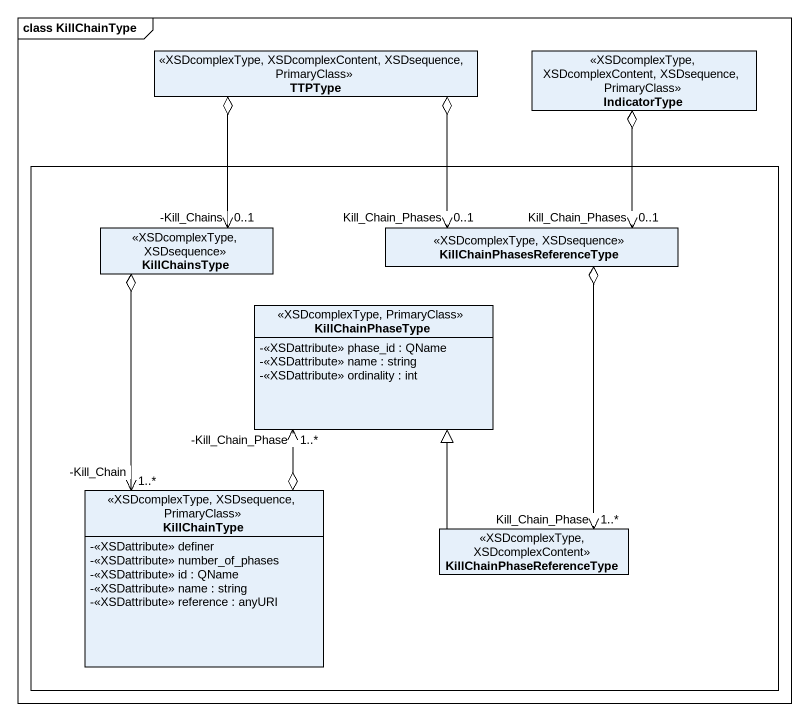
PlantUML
@startuml
mainframe class KillChainType
hide circle
hide empty members
skinparam classAttributeIconSize 0
class TTPType <<XSDcomplexType, XSDcomplexContent, XSDsequence, PrimaryClass>>
class IndicatorType <<XSDcomplexType, XSDcomplexContent, XSDsequence, PrimaryClass>>
rectangle " " as rectangle1 {
  class KillChainsType <<XSDcomplexType, XSDsequence>>
  class KillChainPhasesReferenceType <<XSDcomplexType, XSDsequence>>
  class KillChainPhaseType <<XSDcomplexType, PrimaryClass>> {
    -<<XSDattribute>> phase_id : QName
    -<<XSDattribute>> name : string
    -<<XSDattribute>> ordinality : int
  }
  class KillChainType <<XSDcomplexType, XSDsequence, PrimaryClass>> {
    -<<XSDattribute>> definer
    -<<XSDattribute>> number_of_phases
    -<<XSDattribute>> id : QName
    -<<XSDattribute>> name : string
    -<<XSDattribute>> reference : anyURI
  }
  class KillChainPhaseReferenceType <<XSDcomplexType, XSDcomplexContent>>
}
KillChainsType "-Kill_Chains\n0..1" <-up-o TTPType
KillChainPhasesReferenceType "Kill_Chain_Phases\n0..1" <-up-o TTPType
KillChainPhasesReferenceType "Kill_Chain_Phases\n0..1" <-up-o IndicatorType
KillChainPhaseType "-Kill_Chain_Phase\n1..*" <--o KillChainType
KillChainType "-Kill_Chain\n1..*" <-up-o KillChainsType
KillChainPhaseReferenceType "Kill_Chain_Phase\n1..*" <-up-o KillChainPhasesReferenceType
KillChainPhaseReferenceType -up-|> KillChainPhaseType
@enduml
